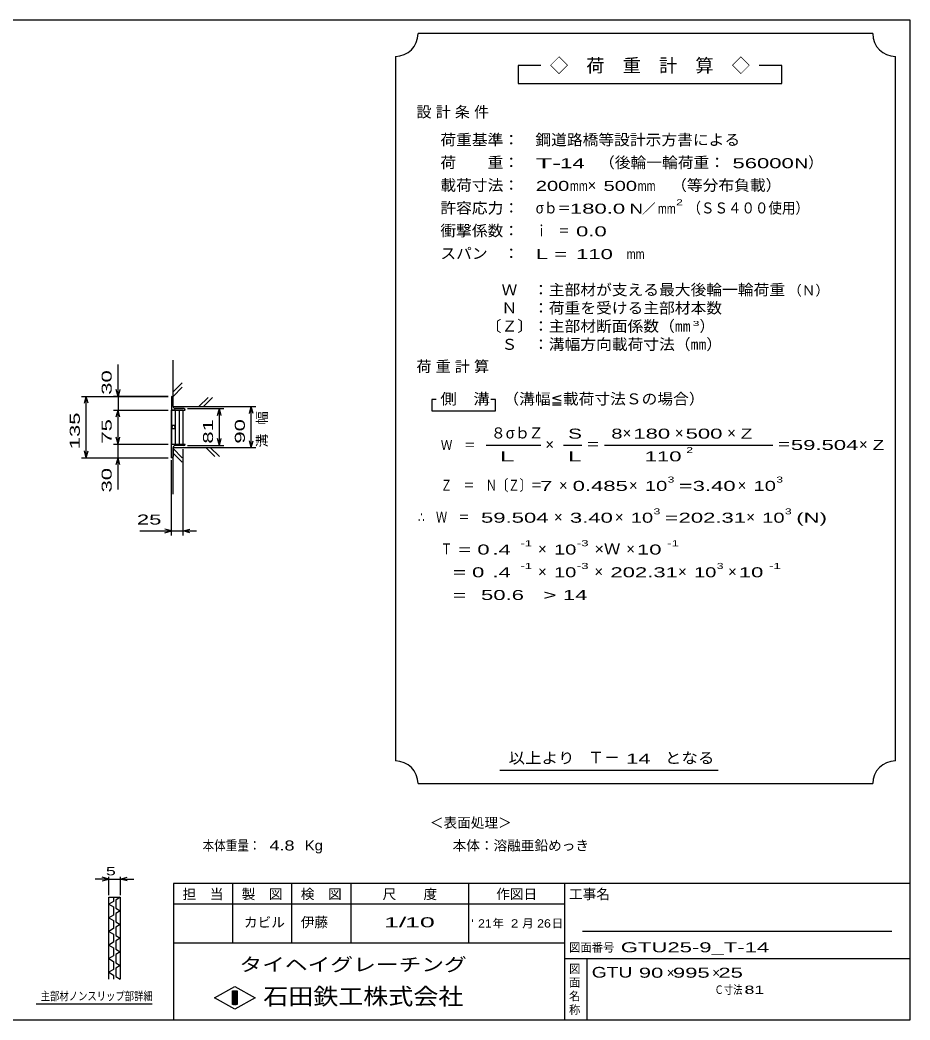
# Model space of a CAD drawing. Units: millimetres, scale not verified. Extents: x -1820 to 1736, y -1282 to 1048.
# Drawn here: x -222 to 1736, y -1152 to 1048 of the extents above; entities that cross this region are included whole.
import ezdxf
from ezdxf.enums import TextEntityAlignment as Align

# ---------------------------------------------------------------- set-up
doc = ezdxf.new("R2010")
doc.units = ezdxf.units.MM
doc.header["$LTSCALE"] = 10
for name, color, linetype, lineweight in [('0_2', 150, 'Continuous', 25), ('16', 3, 'Continuous', 25), ('22', 4, 'Continuous', 25), ('24', 2, 'Continuous', 25), ('32', 4, 'Continuous', 25)]:
    doc.layers.add(name, color=color, linetype=linetype, lineweight=lineweight)
doc.styles.add('ベクトル', font='')
doc.styles.get('ベクトル').set_extended_font_data('ベクトル')

msp = doc.modelspace()

# ---------------------------------------------------------------- linework, layer by layer
at = {"layer": '0_2'}
for p, q in [((-1724, 1048.5), (1736, 1048.5)), ((1736, 1048.5), (1736, -1151.5)), ((1736, -851.5), (116, -851.5)), ((116, -851.5), (116, -1151.5)), ((246, -851.5), (246, -981.5)), ((376, -981.5), (376, -851.5)), ((506, -851.5), (506, -981.5)), ((766, -981.5), (766, -851.5)), ((976, -851.5), (976, -1151.5)), ((976, -896.5), (116, -896.5)), ((1696, -956.5), (1016, -956.5)), ((116, -981.5), (976, -981.5)), ((976, -1016.5), (1736, -1016.5)), ((1026, -1151.5), (1026, -1016.5)), ((206, -1102.5), (251, -1077.5)), ((251, -1077.5), (296, -1102.5)), ((246, -1087.5), (256, -1087.5)), ((246, -1117.5), (246, -1087.5)), ((246, -1087.5), (248, -1087.5)), ((248, -1087.5), (248, -1117.5)), ((250, -1117.5), (250, -1087.5)), ((250, -1087.5), (252, -1087.5)), ((252, -1087.5), (252, -1117.5)), ((254, -1117.5), (254, -1087.5)), ((254, -1087.5), (256, -1087.5)), ((256, -1087.5), (256, -1117.5)), ((256, -1087.5), (256, -1117.5)), ((251, -1127.5), (206, -1102.5)), ((256, -1117.5), (246, -1117.5)), ((248, -1117.5), (250, -1117.5)), ((296, -1102.5), (251, -1127.5)), ((252, -1117.5), (254, -1117.5)), ((1736, -1151.5), (-1724, -1151.5))]:
    msp.add_line(p, q, dxfattribs=at)
at = {"layer": '16'}
for p, q in [((112, 220.5), (112, 190.5)), ((115, 198.5), (115, 217.5)), ((111.3, 115.5), (111.3, 190.5)), ((111.3, 190.5), (112, 190.5)), ((112, 190.5), (142, 190.5)), ((112, 190.5), (112, 115.5)), ((137, 190.5), (112, 190.5)), ((139, 193.5), (120, 193.5)), ((120, 190.5), (120, 115.5)), ((129, 115.5), (129, 190.5)), ((137, 115.5), (137, 190.5)), ((114, 156.4), (112, 153)), ((118, 156.5), (114, 156.4)), ((120, 153), (118, 156.5)), ((112, 153), (114, 149.5)), ((114, 149.5), (118, 149.6)), ((118, 149.6), (120, 153)), ((112, 115.5), (111.3, 115.5)), ((112, 115.5), (142, 115.5)), ((112, 85.5), (112, 115.5)), ((112, 115.5), (137, 115.5)), ((139, 112.5), (120, 112.5)), ((115, 107.5), (115, 88.5))]:
    msp.add_line(p, q, dxfattribs=at)
for centre, radius, start, end in [((112, 217.5), 3, 0, 90), ((120, 198.5), 5, 180, 270), ((139, 190.5), 3, 0, 90), ((120, 107.5), 5, 90, 180), ((139, 115.5), 3, 270, 0), ((112, 88.5), 3, 270, 0)]:
    msp.add_arc(centre, radius, start, end, dxfattribs=at)
at = {"layer": '22'}
for p, q in [((-6, 220.5), (-6, 290.5)), ((115, 198), (115, 300.5)), ((115, 230.5), (135, 250.5)), ((-86, 220.5), (104, 220.5)), ((-80, 205.5), (-76, 220.5)), ((-72, 205.5), (-76, 220.5)), ((-76, 85.5), (-76, 220.5)), ((104, 220.5), (-16, 220.5)), ((-6, 220.5), (-10, 235.5)), ((-2, 235.5), (-6, 220.5)), ((-6, 220.5), (-6, 190.5)), ((115, 220.5), (135, 240.5)), ((115, 198), (297, 198)), ((172, 198), (192, 218)), ((182, 198), (202, 218)), ((283, 183), (287, 198)), ((291, 183), (287, 198)), ((287, 108), (287, 198)), ((-16, 190.5), (104, 190.5)), ((-10, 175.5), (-6, 190.5)), ((-2, 175.5), (-6, 190.5)), ((-6, 115.5), (-6, 190.5)), ((147, 193.5), (227, 193.5)), ((213, 178.5), (217, 193.5)), ((221, 178.5), (217, 193.5)), ((217, 112.5), (217, 193.5)), ((-16, 115.5), (104, 115.5)), ((-6, 115.5), (-10, 130.5)), ((-6, 115.5), (-2, 130.5)), ((-6, 85.5), (-6, 115.5)), ((147, 112.5), (227, 112.5)), ((217, 112.5), (213, 127.5)), ((217, 112.5), (221, 127.5)), ((287, 108), (283, 123)), ((287, 108), (291, 123)), ((-76, 85.5), (-80, 100.5)), ((-76, 85.5), (-72, 100.5)), ((115, 108), (297, 108)), ((115, 5.5), (115, 108)), ((135, 85.5), (115, 105.5)), ((135, 75.5), (115, 95.5)), ((137, -85.5), (137, 104.5)), ((207, 88), (187, 108)), ((217, 88), (197, 108)), ((-86, 85.5), (104, 85.5)), ((-16, 85.5), (104, 85.5)), ((-10, 70.5), (-6, 85.5)), ((-2, 70.5), (-6, 85.5)), ((-6, 15.5), (-6, 85.5)), ((112, -85.5), (112, 80.5)), ((42, -75.5), (112, -75.5)), ((112, -75.5), (97, -71.5)), ((97, -79.5), (112, -75.5)), ((112, -75.5), (137, -75.5)), ((137, -75.5), (152, -71.5)), ((152, -79.5), (137, -75.5)), ((137, -75.5), (167, -75.5))]:
    msp.add_line(p, q, dxfattribs=at)
at = {"layer": '24', "color": 4}
for p, q in [((1654, 1018.5), (654, 1018.5)), ((604, 968.5), (604, -581.5)), ((1704, -581.5), (1704, 968.5)), ((924, 948.5), (874, 948.5)), ((874, 948.5), (874, 908.5)), ((1454, 948.5), (1404, 948.5)), ((1454, 908.5), (1454, 948.5)), ((874, 908.5), (1454, 908.5)), ((694, 213.5), (684, 213.5)), ((684, 213.5), (684, 188.5)), ((824, 213.5), (814, 213.5)), ((824, 188.5), (824, 213.5)), ((684, 188.5), (824, 188.5)), ((804, 113.5), (924, 113.5)), ((974, 113.5), (1014, 113.5)), ((1064, 113.5), (1434, 113.5)), ((834, -601.5), (1314, -601.5)), ((654, -631.5), (1654, -631.5))]:
    msp.add_line(p, q, dxfattribs=at)
for centre, start, end in [((604, 1018.5), 270, 0), ((1704, 1018.5), 180, 270), ((604, -631.5), 0, 90), ((1704, -631.5), 90, 180)]:
    msp.add_arc(centre, 50, start, end, dxfattribs=at)
at = {"layer": '32'}
for p, q in [((-26, -841.5), (-56, -841.5)), ((-26, -841.5), (-41, -837.5)), ((-41, -845.5), (-26, -841.5)), ((-26, -876.5), (-26, -836.5)), ((-26, -841.5), (-1, -841.5)), ((-1, -836.5), (-1, -876.5)), ((-1, -841.5), (14, -837.5)), ((14, -845.5), (-1, -841.5)), ((-1, -841.5), (29, -841.5)), ((-26, -881.5), (-1, -881.5)), ((-26, -1061.5), (-26, -881.5)), ((-16, -890.5), (-26, -896.5)), ((-26, -896.5), (-16, -902.5)), ((-16, -881.5), (-16, -890.5)), ((-1, -881.5), (-11, -887.5)), ((-11, -887.5), (-11, -905.5)), ((-1, -881.5), (-1, -1061.5)), ((-16, -920.5), (-26, -926.5)), ((-16, -902.5), (-16, -920.5)), ((-11, -905.5), (-1, -911.5)), ((-1, -911.5), (-11, -917.5)), ((-11, -917.5), (-11, -935.5)), ((-26, -926.5), (-16, -932.5)), ((-16, -932.5), (-16, -950.5)), ((-11, -935.5), (-1, -941.5)), ((-1, -941.5), (-11, -947.5)), ((-16, -950.5), (-26, -956.5)), ((-26, -956.5), (-16, -962.5)), ((-16, -962.5), (-16, -980.5)), ((-11, -947.5), (-11, -965.5)), ((-11, -965.5), (-1, -971.5)), ((-16, -980.5), (-26, -986.5)), ((-26, -986.5), (-16, -992.5)), ((-1, -971.5), (-11, -977.5)), ((-11, -977.5), (-11, -995.5)), ((-16, -1010.5), (-26, -1016.5)), ((-16, -992.5), (-16, -1010.5)), ((-11, -995.5), (-1, -1001.5)), ((-1, -1001.5), (-11, -1007.5)), ((-11, -1007.5), (-11, -1025.5)), ((-26, -1016.5), (-16, -1022.5)), ((-16, -1022.5), (-16, -1040.5)), ((-11, -1025.5), (-1, -1031.5)), ((-1, -1031.5), (-11, -1037.5)), ((-16, -1040.5), (-26, -1046.5)), ((-26, -1046.5), (-16, -1052.5)), ((-16, -1052.5), (-16, -1061.5)), ((-11, -1037.5), (-11, -1055.5)), ((-11, -1055.5), (-1, -1061.5)), ((69, -1116.5), (-186, -1116.5))]:
    msp.add_line(p, q, dxfattribs=at)

# ---------------------------------------------------------------- texts
at = {"layer": '0_2', "style": 'ベクトル'}
for s, height, p in [('担\u3000当', 21.99, (136, -874.5)), ('製\u3000図', 21.99, (266, -874.5)), ('検\u3000図', 21.99, (396, -874.5)), ('尺\u3000\u3000度', 21.99, (576, -874.5)), ('作図日', 21.99, (826, -874.5)), ('工事名', 21.99, (986, -874.5)), ('年', 18.3, (818, -939)), ('月', 18.3, (883, -939)), ('日', 18.3, (948, -939)), ('図面番号', 18.33, (986, -992)), ('図', 18.3, (986, -1039)), ('面', 18.3, (986, -1069)), ('名', 18.3, (986, -1099)), ('称', 18.3, (986, -1129))]:
    msp.add_text(s, height=height, dxfattribs=at).set_placement(p, align=Align.MIDDLE_LEFT)
at = {"layer": '0_2', "color": 222, "style": 'ベクトル'}
for s, height, width, p in [('タイヘイグレーチング', 29.33, 1.25, (261, -1029.5)), ('石田鉄工株式会社', 36.66, 1.1, (313.5, -1099.5))]:
    msp.add_text(s, height=height, dxfattribs=dict(at, width=width)).set_placement(p, align=Align.MIDDLE_LEFT)
at = {"layer": '22', "color": 2, "style": 'ベクトル', "width": 1.65}
for s, p in [(' 30 ', (-31, 210.5)), (' 135 ', (-101, 90.5)), (' 75 ', (-31, 103)), (' 81 ', (192, 103)), (' 90 ', (262, 103)), (' 30 ', (-31, -4.5))]:
    msp.add_text(s, height=21.99, rotation=90, dxfattribs=at).set_placement(p, align=Align.MIDDLE_LEFT)
at = {"layer": '22', "color": 2, "style": 'ベクトル'}
for s, height, width, p in [(' 25 ', 21.99, 1.65, (22, -50.5)), ('本体重量：', 21.99, 0.85, (180, -767.5)), ('  4.8', 21.99, 1.35, (305, -767.5)), ('Kg', 21.99, 1.1, (405, -767.5)), ('1/', 21.99, 2, (579, -936.5)), (' 10 ', 21.99, 2, (609, -936.5)), ("'", 18.3, 1.2, (771, -939)), ('21', 18.33, 1.1, (786, -939)), (' 2', 18.33, 1.2, (850, -939)), ('26', 18.33, 1.1, (916, -939)), ('GTU25-9_T-14             ', 21.99, 1.65, (1100, -991.5)), ('GTU', 23.46, 1.35, (1036, -1046.5)), (' 90 ', 21.99, 1.65, (1126, -1047.5)), (' 995 ', 21.99, 1.65, (1201, -1047.5)), (' 25 ', 21.99, 1.65, (1301, -1047.5)), ('Ｃ寸法：', 18.33, 0.8, (1306, -1085)), (' 81 ', 18.33, 1.6, (1361, -1085))]:
    msp.add_text(s, height=height, dxfattribs=dict(at, width=width)).set_placement(p, align=Align.MIDDLE_LEFT)
for s, height, p in [('＜表面処理＞', 21.99, (680, -717.5)), ('本体：', 21.99, (730, -767.5)), ('溶融亜鉛めっき', 21.99, (820, -767.5)), ('カビル', 21.99, (271, -936.5)), ('伊藤', 21.99, (396, -936.5)), ('×', 22, (1201, -1047.5)), ('×', 22, (1301, -1047.5))]:
    msp.add_text(s, height=height, dxfattribs=at).set_placement(p, align=Align.MIDDLE_LEFT)
at = {"layer": '22', "color": 2, "insert": (312, 108), "char_height": 21.99, "attachment_point": 4, "rotation": 90, "style": 'ベクトル'}
msp.add_mtext('\\T1.67;溝幅', dxfattribs=at)
at = {"layer": '24', "style": 'ベクトル'}
for s, height, p in [('◇\u3000荷\u3000重\u3000計\u3000算\u3000◇', 29.33, (944, 948.5)), ('）', 24.2, (1512, 735)), ('×', 24.2, (1027, 685)), ('／', 22, (1146.5, 633.5)), ('（Ｎ）', 21.99, (1468, 453.5)), ('）', 24.2, (1273, 375)), ('σｂ', 24.19, (847, 140)), ('８', 24.2, (814, 140)), ('Ｚ', 24.2, (897, 140)), ('×', 24.2, (1104, 140)), ('×', 24.2, (1219, 140)), ('×', 24.2, (1334, 140)), ('×', 24.2, (934, 115)), ('×', 24.2, (1624, 115)), ('×', 24.2, (964, 25)), ('×', 24.2, (1118, 25)), ('×', 24.2, (1357, 25)), ('×', 24.2, (953, -45)), ('×', 24.2, (1087, -45)), ('×', 24.2, (1376, -45)), ('×', 24.2, (918, -115)), ('×', 24.2, (1112, -115)), ('×', 24.2, (918, -165)), ('×', 24.2, (1042, -165)), ('×', 24.2, (1226, -165)), ('×', 24.2, (1336, -165)), ('Ｔ－', 25.66, (1028, -574))]:
    msp.add_text(s, height=height, dxfattribs=at).set_placement(p, align=Align.MIDDLE_LEFT)
for s, height, width, p in [('荷重基準：\u3000', 24.19, 1.05, (703, 785)), ('鋼道路橋等設計示方書による', 24.19, 1.05, (912, 785)), ('荷\u3000\u3000重：\u3000', 24.19, 1.05, (703, 735)), ('（後輪一輪荷重：', 24.19, 1.05, (1052, 735)), ('T-', 21.99, 2, (913, 733.5)), (' 14 ', 21.99, 1.65, (953, 733.5)), (' 56000', 21.99, 1.65, (1332, 733.5)), ('N', 22, 1.4, (1482, 733.5)), ('載荷寸法：\u3000', 24.19, 1.05, (703, 685)), ('200', 21.99, 1.5, (913, 683.5)), ('mm', 21.99, 0.8, (988, 683.5)), ('500', 21.99, 1.5, (1062, 683.5)), ('mm', 21.99, 0.8, (1137, 683.5)), ('\u3000（等分布負載）', 24.19, 1.05, (1176, 685)), ('許容応力：\u3000', 24.19, 1.05, (703, 635)), ('σｂ＝', 24.19, 0.9, (913, 635)), ('180.0', 21.99, 1.65, (988, 633.5)), ('N', 22, 1.4, (1119, 633.5)), ('mm', 21.99, 0.8, (1181.5, 633.5)), ('2', 13.2, 1.5, (1221.5, 647.5)), ('（ＳＳ４００使用）', 24.19, 0.9, (1246.5, 635)), ('衝撃係数：\u3000', 24.19, 1.05, (703, 585)), ('ｉ\u3000＝', 24.19, 0.75, (913, 585)), (' 0.0', 21.99, 1.65, (988, 583.5)), ('スパン\u3000：\u3000', 24.19, 1.05, (703, 535)), ('L =', 21.99, 1.65, (913, 533.5)), (' 110 ', 21.99, 1.65, (988, 533.5)), ('mm', 21.99, 0.8, (1113, 533.5)), ('\u3000Ｗ\u3000：主部材が支える最大後輪一輪荷重', 24.19, 1.05, (803, 455)), ('\u3000Ｎ\u3000：荷重を受ける主部材本数', 24.19, 1.05, (803, 415)), ('〔Ｚ〕：主部材断面係数（㎜', 24.19, 1.05, (803, 375)), ('3', 11, 1.8, (1258, 381)), ('\u3000Ｓ\u3000：溝幅方向載荷寸法（㎜）', 24.19, 1.05, (803, 335)), ('側\u3000溝', 24.19, 1.1, (703, 215)), ('\u3000（溝幅≦載荷寸法Ｓの場合）', 24.19, 1.05, (807, 215)), ('S', 22, 1.55, (984, 138.5)), ('8', 22, 1.5, (1079, 138.5)), (' 180 ', 21.99, 1.65, (1114, 138.5)), (' 500 ', 21.99, 1.65, (1229, 138.5)), ('Z', 22, 1.4, (1364, 138.5)), ('Ｗ\u3000＝', 21.99, 0.85, (704, 113.5)), ('＝', 24.2, 0.9, (1024, 115)), ('＝', 24.2, 0.9, (1444, 115)), ('59.504', 21.99, 1.65, (1474, 113.5)), ('Z', 22, 1.4, (1654, 113.5)), ('L', 22, 1.8, (984, 88.5)), (' 110 ', 21.99, 1.65, (1139, 88.5)), ('2', 13.2, 1.5, (1244, 102.5)), ('3', 13.2, 1.5, (1203, 37.5)), ('3', 13.2, 1.5, (1442, 37.5)), ('Ｚ\u3000＝\u3000Ｎ〔Ｚ〕＝', 24.19, 0.75, (704, 25)), (' 7 ', 21.99, 1.65, (909, 23.5)), ('0.485', 21.99, 1.65, (994, 23.5)), ('10', 21.99, 1.5, (1153, 23.5)), ('=', 22, 1.7, (1228, 23.5)), ('3.40', 21.99, 1.65, (1258, 23.5)), ('10', 21.99, 1.5, (1392, 23.5)), ('∴\u3000Ｗ\u3000＝', 24.19, 0.75, (654, -45)), (' 59.504', 21.99, 1.65, (779, -46.5)), ('3.40', 21.99, 1.65, (988, -46.5)), ('10', 21.99, 1.5, (1122, -46.5)), ('3', 13.2, 1.5, (1172, -32.5)), ('=', 22, 1.7, (1197, -46.5)), ('202.31', 21.99, 1.65, (1227, -46.5)), ('10', 21.99, 1.5, (1411, -46.5)), ('3', 13.2, 1.5, (1461, -32.5)), ('(N)', 21.99, 1.65, (1486, -46.5)), ('Ｔ', 24.2, 0.75, (704, -115)), (' = 0', 21.99, 1.65, (729, -116.5)), (' .4 ', 21.99, 1.65, (804, -116.5)), ('-1', 13.2, 1.65, (879, -102.5)), ('10', 21.99, 1.5, (953, -116.5)), ('-3', 13.2, 1.65, (1003, -102.5)), ('×Ｗ', 24.19, 1.1, (1042, -115)), (' 10 ', 21.99, 1.65, (1122, -116.5)), ('-1', 13.2, 1.65, (1202, -102.5)), ('-1', 13.2, 1.65, (879, -152.5)), ('-3', 13.2, 1.65, (1003, -152.5)), ('3', 13.2, 1.5, (1311, -152.5)), ('-1', 13.2, 1.65, (1426, -152.5)), ('  = 0', 21.99, 1.65, (704, -166.5)), (' .4 ', 21.99, 1.65, (804, -166.5)), ('10', 21.99, 1.5, (953, -166.5)), ('202.31', 21.99, 1.65, (1077, -166.5)), ('10', 21.99, 1.5, (1261, -166.5)), (' 10 ', 21.99, 1.65, (1346, -166.5)), ('  =', 21.99, 1.65, (704, -216.5)), (' 50.6', 21.99, 1.65, (779, -216.5)), ('>', 22, 1.7, (929, -216.5)), (' 14 ', 21.99, 1.65, (959, -216.5)), ('以上より\u3000', 24.19, 1.1, (853, -575)), (' 14 ', 21.99, 1.65, (1098, -576.5)), ('となる', 24.19, 1.1, (1197, -575))]:
    msp.add_text(s, height=height, dxfattribs=dict(at, width=width)).set_placement(p, align=Align.MIDDLE_LEFT)
at = {"layer": '24', "attachment_point": 4, "style": 'ベクトル'}
for s, insert, char_height in [('\\T1.28;設計条件', (650.5, 845), 24.19), ('\\T1.28;荷重計算', (650.5, 285), 24.19), ('\\T1.5;\\W2;\\~L\\~', (809, 88.5), 21.99)]:
    msp.add_mtext(s, dxfattribs=dict(at, insert=insert, char_height=char_height))
at = {"layer": '32', "color": 2, "style": 'ベクトル'}
for s, width, p in [(' 5 ', 1.6, (-43.5, -824)), ('主部材ノンスリップ部詳細', 0.8, (-176, -1099))]:
    msp.add_text(s, height=18.33, dxfattribs=dict(at, width=width)).set_placement(p, align=Align.MIDDLE_LEFT)

doc.saveas('drawing.dxf')
